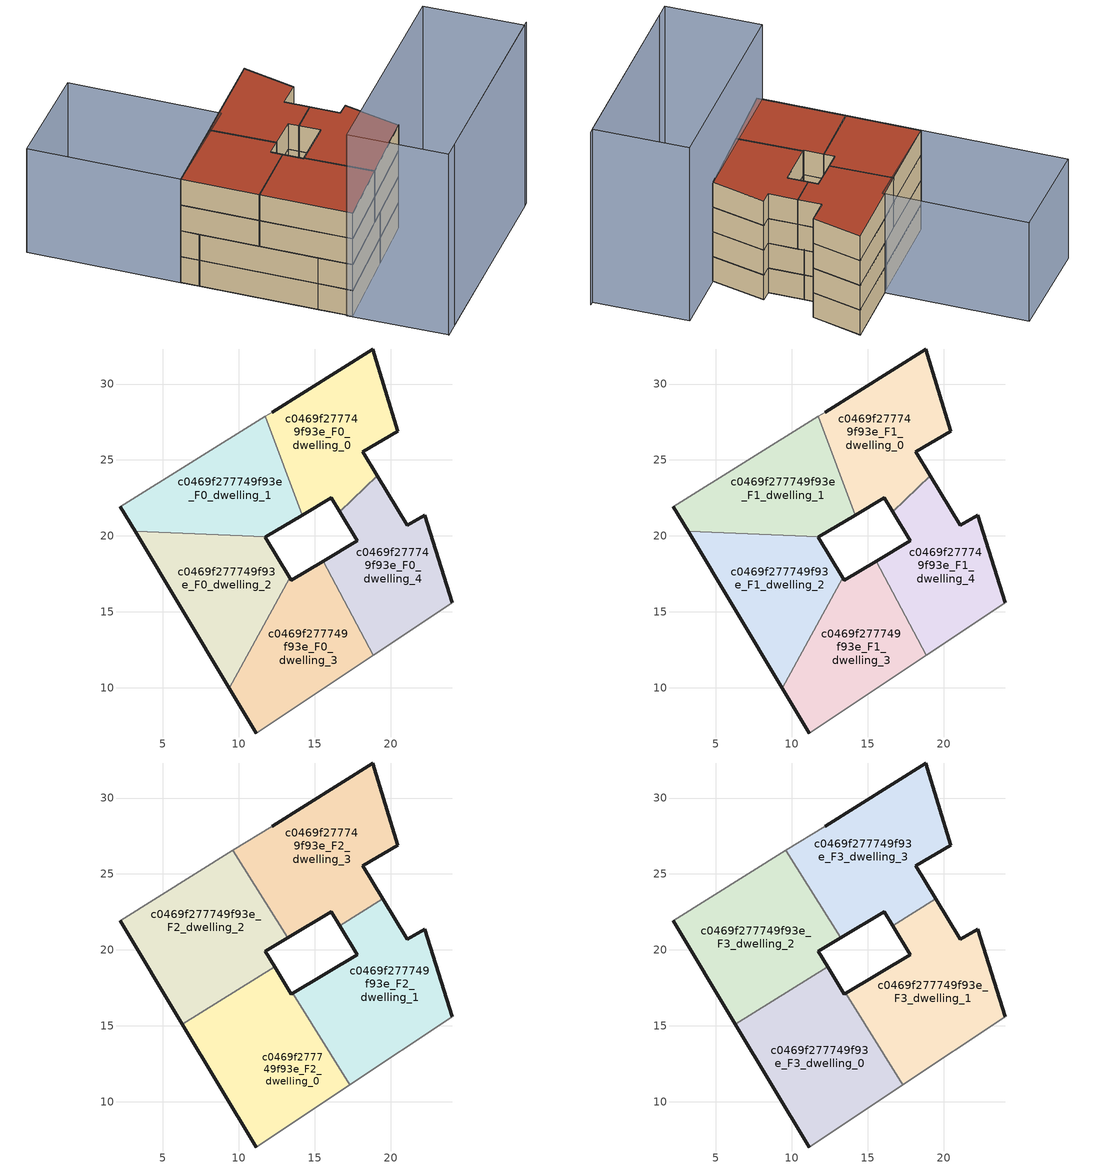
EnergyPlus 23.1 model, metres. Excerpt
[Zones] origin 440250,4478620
c0469f277749f93e_F0_dwelling_0
 floor ground (EU_floor_Construction): 19.13,23.96 18.17,25.56 20.46,26.89 18.82,32.31 12.18,28.16 11.75,27.88 14.19,21.37 16.09,22.51 16.65,21.59 z0
 wall outside (EU_wall_Construction): 16.65,21.59 16.09,22.51 14.19,21.37 / 12.18,28.16 18.82,32.31 20.46,26.89 18.17,25.56 19.13,23.96 z0:3
 wall to c0469f277749f93e_F0_dwelling_4 (EU_wall_Construction): 19.13,23.96 16.65,21.59 z0:3
 wall to c0469f277749f93e_F0_dwelling_1 (EU_wall_Construction): 14.19,21.37 11.75,27.88 z0:3
 wall adiabatic (EU_wall_Construction): 11.75,27.88 12.18,28.16 z0:3
c0469f277749f93e_F0_dwelling_1
 floor ground (EU_floor_Construction): 14.19,21.37 11.75,27.88 2.2,21.93 3.16,20.32 11.78,19.93 z0
 wall outside (EU_wall_Construction): 14.19,21.37 11.78,19.93 / 3.16,20.32 2.2,21.93 z0:3
 wall to c0469f277749f93e_F0_dwelling_2 (EU_wall_Construction): 11.78,19.93 3.16,20.32 z0:3
 wall adiabatic (EU_wall_Construction): 2.2,21.93 11.75,27.88 z0:3
c0469f277749f93e_F0_dwelling_2
 floor ground (EU_floor_Construction): 9.36,9.97 13.37,17.24 11.75,19.91 11.78,19.93 3.16,20.32 z0
 wall outside (EU_wall_Construction): 11.78,19.93 11.75,19.91 13.37,17.24 / 9.36,9.97 3.16,20.32 z0:3
 wall to c0469f277749f93e_F0_dwelling_3 (EU_wall_Construction): 13.37,17.24 9.36,9.97 z0:3
c0469f277749f93e_F0_dwelling_3
 floor ground (EU_floor_Construction): 18.86,12.14 15.56,18.34 13.46,17.08 13.37,17.24 9.36,9.97 11.13,7.02 z0
 wall outside (EU_wall_Construction): 13.37,17.24 13.46,17.08 15.56,18.34 / 11.13,7.02 9.36,9.97 z0:3
 wall to c0469f277749f93e_F0_dwelling_4 (EU_wall_Construction): 15.56,18.34 18.86,12.14 z0:3
 wall adiabatic (EU_wall_Construction): 18.86,12.14 11.13,7.02 z0:3
c0469f277749f93e_F0_dwelling_4
 floor ground (EU_floor_Construction): 24.05,15.58 22.23,21.37 21.09,20.7 19.13,23.96 16.65,21.59 17.81,19.69 15.56,18.34 18.86,12.14 z0
 wall outside (EU_wall_Construction): 15.56,18.34 17.81,19.69 16.65,21.59 / 19.13,23.96 21.09,20.7 22.23,21.37 24.05,15.58 z0:3
 wall adiabatic (EU_wall_Construction): 24.05,15.58 18.86,12.14 z0:3
c0469f277749f93e_F1_dwelling_0
 floor to c0469f277749f93e_F0_dwelling_0 (EU_floor_Construction): 19.13,23.96 18.17,25.56 20.46,26.89 18.82,32.31 12.18,28.16 11.75,27.88 14.19,21.37 16.09,22.51 16.65,21.59 z3
 wall outside (EU_wall_Construction): 16.65,21.59 16.09,22.51 14.19,21.37 / 12.18,28.16 18.82,32.31 20.46,26.89 18.17,25.56 19.13,23.96 z3:6
 wall to c0469f277749f93e_F1_dwelling_4 (EU_wall_Construction): 19.13,23.96 16.65,21.59 z3:6
 wall to c0469f277749f93e_F1_dwelling_1 (EU_wall_Construction): 14.19,21.37 11.75,27.88 z3:6
 wall adiabatic (EU_wall_Construction): 11.75,27.88 12.18,28.16 z3:6
c0469f277749f93e_F1_dwelling_1
 floor to c0469f277749f93e_F0_dwelling_1 (EU_floor_Construction): 14.19,21.37 11.75,27.88 2.2,21.93 3.16,20.32 11.78,19.93 z3
 wall outside (EU_wall_Construction): 14.19,21.37 11.78,19.93 / 3.16,20.32 2.2,21.93 z3:6
 wall to c0469f277749f93e_F1_dwelling_2 (EU_wall_Construction): 11.78,19.93 3.16,20.32 z3:6
 wall adiabatic (EU_wall_Construction): 2.2,21.93 11.75,27.88 z3:6
c0469f277749f93e_F1_dwelling_2
 floor to c0469f277749f93e_F0_dwelling_2 (EU_floor_Construction): 9.36,9.97 13.37,17.24 11.75,19.91 11.78,19.93 3.16,20.32 z3
 wall outside (EU_wall_Construction): 11.78,19.93 11.75,19.91 13.37,17.24 / 9.36,9.97 3.16,20.32 z3:6
 wall to c0469f277749f93e_F1_dwelling_3 (EU_wall_Construction): 13.37,17.24 9.36,9.97 z3:6
c0469f277749f93e_F1_dwelling_3
 floor to c0469f277749f93e_F0_dwelling_3 (EU_floor_Construction): 18.86,12.14 15.56,18.34 13.46,17.08 13.37,17.24 9.36,9.97 11.13,7.02 z3
 wall outside (EU_wall_Construction): 13.37,17.24 13.46,17.08 15.56,18.34 / 11.13,7.02 9.36,9.97 z3:6
 wall to c0469f277749f93e_F1_dwelling_4 (EU_wall_Construction): 15.56,18.34 18.86,12.14 z3:6
 wall adiabatic (EU_wall_Construction): 18.86,12.14 11.13,7.02 z3:6
c0469f277749f93e_F1_dwelling_4
 floor to c0469f277749f93e_F0_dwelling_4 (EU_floor_Construction): 24.05,15.58 22.23,21.37 21.09,20.7 19.13,23.96 16.65,21.59 17.81,19.69 15.56,18.34 18.86,12.14 z3
 wall outside (EU_wall_Construction): 15.56,18.34 17.81,19.69 16.65,21.59 / 19.13,23.96 21.09,20.7 22.23,21.37 24.05,15.58 z3:6
 wall adiabatic (EU_wall_Construction): 24.05,15.58 18.86,12.14 z3:6
c0469f277749f93e_F2_dwelling_0
 floor to c0469f277749f93e_F1_dwelling_3 (EU_floor_Construction): 17.31,11.11 13.55,17.13 13.46,17.08 13.37,17.24 9.36,9.97 11.13,7.02 z6
 floor to c0469f277749f93e_F1_dwelling_2 (EU_floor_Construction): 9.36,9.97 13.37,17.24 12.36,18.9 6.29,15.11 z6
 wall outside (EU_wall_Construction): 12.36,18.9 13.46,17.08 13.55,17.13 / 11.13,7.02 6.29,15.11 z6:9
 wall to c0469f277749f93e_F2_dwelling_1 (EU_wall_Construction): 13.55,17.13 17.31,11.11 z6:9
 wall adiabatic (EU_wall_Construction): 17.31,11.11 11.13,7.02 z6:9
 wall to c0469f277749f93e_F2_dwelling_2 (EU_wall_Construction): 6.29,15.11 12.36,18.9 z6:9
c0469f277749f93e_F2_dwelling_1
 floor to c0469f277749f93e_F1_dwelling_4 (EU_floor_Construction): 24.05,15.58 22.23,21.37 21.09,20.7 19.49,23.35 16.66,21.58 17.81,19.69 15.56,18.34 18.86,12.14 z6
 floor to c0469f277749f93e_F1_dwelling_3 (EU_floor_Construction): 18.86,12.14 15.56,18.34 13.55,17.13 17.31,11.11 z6
 wall outside (EU_wall_Construction): 13.55,17.13 17.81,19.69 16.66,21.58 / 19.49,23.35 21.09,20.7 22.23,21.37 24.05,15.58 z6:9
 wall to c0469f277749f93e_F2_dwelling_3 (EU_wall_Construction): 16.66,21.58 19.49,23.35 z6:9
 wall adiabatic (EU_wall_Construction): 24.05,15.58 17.31,11.11 z6:9
c0469f277749f93e_F2_dwelling_2
 floor to c0469f277749f93e_F1_dwelling_1 (EU_floor_Construction): 13.22,20.79 9.61,26.55 2.2,21.93 3.16,20.32 11.78,19.93 z6
 floor to c0469f277749f93e_F1_dwelling_2 (EU_floor_Construction): 12.36,18.9 11.75,19.91 11.78,19.93 3.16,20.32 6.29,15.11 z6
 wall outside (EU_wall_Construction): 6.29,15.11 2.2,21.93 / 13.22,20.79 11.75,19.91 12.36,18.9 z6:9
 wall adiabatic (EU_wall_Construction): 2.2,21.93 9.61,26.55 z6:9
 wall to c0469f277749f93e_F2_dwelling_3 (EU_wall_Construction): 9.61,26.55 13.22,20.79 z6:9
c0469f277749f93e_F2_dwelling_3
 floor to c0469f277749f93e_F1_dwelling_0 (EU_floor_Construction): 19.13,23.95 18.17,25.56 20.46,26.89 18.82,32.31 12.18,28.16 11.75,27.88 14.19,21.37 16.09,22.51 16.65,21.59 z6
 floor to c0469f277749f93e_F1_dwelling_4 (EU_floor_Construction): 19.49,23.35 19.13,23.95 16.67,21.6 z6
 floor to c0469f277749f93e_F1_dwelling_1 (EU_floor_Construction): 14.19,21.37 11.75,27.88 9.61,26.55 13.22,20.79 z6
 wall outside (EU_wall_Construction): 16.66,21.58 16.09,22.51 13.22,20.79 / 12.18,28.16 18.82,32.31 20.46,26.89 18.17,25.56 19.49,23.35 z6:9
 wall adiabatic (EU_wall_Construction): 9.61,26.55 12.18,28.16 z6:9
c0469f277749f93e_F3_dwelling_0
 floor to c0469f277749f93e_F2_dwelling_0 (EU_floor_Construction): 17.31,11.11 13.55,17.13 13.46,17.08 12.36,18.9 6.29,15.11 11.13,7.02 z9
 wall outside (EU_wall_Construction): 12.36,18.9 13.46,17.08 13.55,17.13 / 11.13,7.02 6.29,15.11 z9:12
 wall to c0469f277749f93e_F3_dwelling_1 (EU_wall_Construction): 13.55,17.13 17.31,11.11 z9:12
 wall adiabatic (EU_wall_Construction): 17.31,11.11 11.13,7.02 z9:12
 wall to c0469f277749f93e_F3_dwelling_2 (EU_wall_Construction): 6.29,15.11 12.36,18.9 z9:12
 roof outside (EU_roof_Construction): 13.55,17.13 17.31,11.11 11.13,7.02 6.29,15.11 12.36,18.9 13.46,17.08 z12
c0469f277749f93e_F3_dwelling_1
 floor to c0469f277749f93e_F2_dwelling_1 (EU_floor_Construction): 24.05,15.58 22.23,21.37 21.09,20.7 19.49,23.35 16.66,21.58 17.81,19.69 13.55,17.13 17.31,11.11 z9
 wall outside (EU_wall_Construction): 13.55,17.13 17.81,19.69 16.66,21.58 / 19.49,23.35 21.09,20.7 22.23,21.37 24.05,15.58 z9:12
 wall to c0469f277749f93e_F3_dwelling_3 (EU_wall_Construction): 16.66,21.58 19.49,23.35 z9:12
 wall adiabatic (EU_wall_Construction): 24.05,15.58 17.31,11.11 z9:12
 roof outside (EU_roof_Construction): 22.23,21.37 24.05,15.58 17.31,11.11 13.55,17.13 17.81,19.69 16.66,21.58 19.49,23.35 21.09,20.7 z12
c0469f277749f93e_F3_dwelling_2
 floor to c0469f277749f93e_F2_dwelling_2 (EU_floor_Construction): 12.36,18.9 11.75,19.91 13.22,20.79 9.61,26.55 2.2,21.93 6.29,15.11 z9
 wall outside (EU_wall_Construction): 6.29,15.11 2.2,21.93 / 13.22,20.79 11.75,19.91 12.36,18.9 z9:12
 wall adiabatic (EU_wall_Construction): 2.2,21.93 9.61,26.55 z9:12
 wall to c0469f277749f93e_F3_dwelling_3 (EU_wall_Construction): 9.61,26.55 13.22,20.79 z9:12
 roof outside (EU_roof_Construction): 9.61,26.55 13.22,20.79 11.75,19.91 12.36,18.9 6.29,15.11 2.2,21.93 z12
c0469f277749f93e_F3_dwelling_3
 floor to c0469f277749f93e_F2_dwelling_3 (EU_floor_Construction): 19.49,23.35 18.17,25.56 20.46,26.89 18.82,32.31 12.18,28.16 9.61,26.55 13.22,20.79 16.09,22.51 16.66,21.58 z9
 wall outside (EU_wall_Construction): 16.66,21.58 16.09,22.51 13.22,20.79 / 12.18,28.16 18.82,32.31 20.46,26.89 18.17,25.56 19.49,23.35 z9:12
 wall adiabatic (EU_wall_Construction): 9.61,26.55 12.18,28.16 z9:12
 roof outside (EU_roof_Construction): 18.82,32.31 20.46,26.89 18.17,25.56 19.49,23.35 16.66,21.58 16.09,22.51 13.22,20.79 9.61,26.55 12.18,28.16 z12
shading: 16.16,-1.29 36.09,10.94 / 35.64,10.66 16.17,-1.28 / 16.17,-1.28 10.81,7.46 / 10.81,7.46 30.28,19.41 / 30.28,19.41 35.64,10.66 z0:21; 4.35,41.34 12.31,27.94 / 12.31,27.94 2.16,21.91 / 2.16,21.91 -5.8,35.3 / -5.8,35.3 4.35,41.34 z0:12
[Building]
EU S2 Campaign: North Axis=0; Terrain=City; Solar Distribution=FullExterior
[Site:Location]
Madrid: Latitude=40.5; Longitude=-3.5; Time Zone=1; Elevation=609
[SizingPeriod:WeatherFileDays]
AnnualSizingPeriod: Begin Month=1; Begin Day of Month=1; End Month=12; End Day of Month=31; Day of Week for Start Day=Monday; Use Weather File Daylight Saving Period=No; Use Weather File Rain and Snow Indicators=No
[MATERIAL]
EU_InternalMass_Material: Roughness=MediumRough; Thickness=0.1; Conductivity=1; Density=1800; Specific Heat=900; Thermal Absorptance=0.9; Solar Absorptance=0.7; Visible Absorptance=0.7
[MATERIAL:NOMASS] Roughness=MediumRough; Thermal Absorptance=0.9; Solar Absorptance=0.7; Visible Absorptance=0.7
Name | Thermal Resistance
EU_wall_NoMass | 0.419739
EU_roof_NoMass | 0.352165
EU_floor_NoMass | 0.608284
[CONSTRUCTION]
EU_wall_Construction: EU_wall_NoMass
EU_roof_Construction: EU_roof_NoMass
EU_floor_Construction: EU_floor_NoMass
EU_InternalMass_Construction: EU_InternalMass_Material
[ZONE] Type=1; Multiplier=1; Ceiling Height=autocalculate; Floor Area=autocalculate; Part of Total Floor Area=Yes
Name | Volume
c0469f277749f93e_F0_dwelling_0; c0469f277749f93e_F1_dwelling_0; c0469f277749f93e_F0_dwelling_4; c0469f277749f93e_F1_dwelling_4 | 163.391
c0469f277749f93e_F2_dwelling_0; c0469f277749f93e_F3_dwelling_0 | 204.218
c0469f277749f93e_F0_dwelling_1; c0469f277749f93e_F1_dwelling_1 | 163.364
c0469f277749f93e_F2_dwelling_1; c0469f277749f93e_F3_dwelling_1 | 204.214
c0469f277749f93e_F0_dwelling_2; c0469f277749f93e_F1_dwelling_2 | 163.393
c0469f277749f93e_F2_dwelling_2; c0469f277749f93e_F3_dwelling_2 | 204.233
c0469f277749f93e_F0_dwelling_3; c0469f277749f93e_F1_dwelling_3 | 163.386
c0469f277749f93e_F2_dwelling_3; c0469f277749f93e_F3_dwelling_3 | 204.228
[INTERNALMASS] Construction=EU_InternalMass_Construction
Name | Zone or ZoneList | Surface Area
c0469f277749f93e_F0_dwelling_0_EU_InternalMass | c0469f277749f93e_F0_dwelling_0 | 54.4634
c0469f277749f93e_F0_dwelling_1_EU_InternalMass | c0469f277749f93e_F0_dwelling_1 | 54.4548
c0469f277749f93e_F0_dwelling_2_EU_InternalMass | c0469f277749f93e_F0_dwelling_2 | 54.4643
c0469f277749f93e_F0_dwelling_3_EU_InternalMass | c0469f277749f93e_F0_dwelling_3 | 54.4618
c0469f277749f93e_F0_dwelling_4_EU_InternalMass | c0469f277749f93e_F0_dwelling_4 | 54.4635
c0469f277749f93e_F1_dwelling_0_EU_InternalMass | c0469f277749f93e_F1_dwelling_0 | 54.4634
c0469f277749f93e_F1_dwelling_1_EU_InternalMass | c0469f277749f93e_F1_dwelling_1 | 54.4548
c0469f277749f93e_F1_dwelling_2_EU_InternalMass | c0469f277749f93e_F1_dwelling_2 | 54.4643
c0469f277749f93e_F1_dwelling_3_EU_InternalMass | c0469f277749f93e_F1_dwelling_3 | 54.4618
c0469f277749f93e_F1_dwelling_4_EU_InternalMass | c0469f277749f93e_F1_dwelling_4 | 54.4635
c0469f277749f93e_F2_dwelling_0_EU_InternalMass | c0469f277749f93e_F2_dwelling_0 | 68.0728
c0469f277749f93e_F2_dwelling_1_EU_InternalMass | c0469f277749f93e_F2_dwelling_1 | 68.0713
c0469f277749f93e_F2_dwelling_2_EU_InternalMass | c0469f277749f93e_F2_dwelling_2 | 68.0775
c0469f277749f93e_F2_dwelling_3_EU_InternalMass | c0469f277749f93e_F2_dwelling_3 | 68.0759
c0469f277749f93e_F3_dwelling_0_EU_InternalMass | c0469f277749f93e_F3_dwelling_0 | 68.0728
c0469f277749f93e_F3_dwelling_1_EU_InternalMass | c0469f277749f93e_F3_dwelling_1 | 68.0713
c0469f277749f93e_F3_dwelling_2_EU_InternalMass | c0469f277749f93e_F3_dwelling_2 | 68.0775
c0469f277749f93e_F3_dwelling_3_EU_InternalMass | c0469f277749f93e_F3_dwelling_3 | 68.0759
[OTHEREQUIPMENT] Fuel Type=Electricity; Design Level Calculation Method=Watts/Area; Power per Zone Floor Area=1; Fraction Latent=0; Fraction Radiant=0; Fraction Lost=0; Carbon Dioxide Generation Rate=0; EndUse Subcategory=EU_Step8_InternalGains
Name | Zone or ZoneList or Space or SpaceList | Schedule
EU_Step8_InternalGain_c0469f277749f93e_F0_dwelling_0_f000 | c0469f277749f93e_F0_dwelling_0 | EU_Step8_GainSchedule_c0469f277749f93e_F0_dwelling_0_f000
EU_Step8_InternalGain_c0469f277749f93e_F0_dwelling_1_f000 | c0469f277749f93e_F0_dwelling_1 | EU_Step8_GainSchedule_c0469f277749f93e_F0_dwelling_1_f000
EU_Step8_InternalGain_c0469f277749f93e_F0_dwelling_2_f000 | c0469f277749f93e_F0_dwelling_2 | EU_Step8_GainSchedule_c0469f277749f93e_F0_dwelling_2_f000
EU_Step8_InternalGain_c0469f277749f93e_F0_dwelling_3_f000 | c0469f277749f93e_F0_dwelling_3 | EU_Step8_GainSchedule_c0469f277749f93e_F0_dwelling_3_f000
EU_Step8_InternalGain_c0469f277749f93e_F0_dwelling_4_f000 | c0469f277749f93e_F0_dwelling_4 | EU_Step8_GainSchedule_c0469f277749f93e_F0_dwelling_4_f000
EU_Step8_InternalGain_c0469f277749f93e_F1_dwelling_0_f000 | c0469f277749f93e_F1_dwelling_0 | EU_Step8_GainSchedule_c0469f277749f93e_F1_dwelling_0_f000
EU_Step8_InternalGain_c0469f277749f93e_F1_dwelling_1_f000 | c0469f277749f93e_F1_dwelling_1 | EU_Step8_GainSchedule_c0469f277749f93e_F1_dwelling_1_f000
EU_Step8_InternalGain_c0469f277749f93e_F1_dwelling_2_f000 | c0469f277749f93e_F1_dwelling_2 | EU_Step8_GainSchedule_c0469f277749f93e_F1_dwelling_2_f000
EU_Step8_InternalGain_c0469f277749f93e_F1_dwelling_3_f000 | c0469f277749f93e_F1_dwelling_3 | EU_Step8_GainSchedule_c0469f277749f93e_F1_dwelling_3_f000
EU_Step8_InternalGain_c0469f277749f93e_F1_dwelling_4_f000 | c0469f277749f93e_F1_dwelling_4 | EU_Step8_GainSchedule_c0469f277749f93e_F1_dwelling_4_f000
EU_Step8_InternalGain_c0469f277749f93e_F2_dwelling_0_f000 | c0469f277749f93e_F2_dwelling_0 | EU_Step8_GainSchedule_c0469f277749f93e_F2_dwelling_0_f000
EU_Step8_InternalGain_c0469f277749f93e_F2_dwelling_1_f000 | c0469f277749f93e_F2_dwelling_1 | EU_Step8_GainSchedule_c0469f277749f93e_F2_dwelling_1_f000
EU_Step8_InternalGain_c0469f277749f93e_F2_dwelling_2_f000 | c0469f277749f93e_F2_dwelling_2 | EU_Step8_GainSchedule_c0469f277749f93e_F2_dwelling_2_f000
EU_Step8_InternalGain_c0469f277749f93e_F2_dwelling_3_f000 | c0469f277749f93e_F2_dwelling_3 | EU_Step8_GainSchedule_c0469f277749f93e_F2_dwelling_3_f000
EU_Step8_InternalGain_c0469f277749f93e_F3_dwelling_0_f000 | c0469f277749f93e_F3_dwelling_0 | EU_Step8_GainSchedule_c0469f277749f93e_F3_dwelling_0_f000
EU_Step8_InternalGain_c0469f277749f93e_F3_dwelling_1_f000 | c0469f277749f93e_F3_dwelling_1 | EU_Step8_GainSchedule_c0469f277749f93e_F3_dwelling_1_f000
EU_Step8_InternalGain_c0469f277749f93e_F3_dwelling_2_f000 | c0469f277749f93e_F3_dwelling_2 | EU_Step8_GainSchedule_c0469f277749f93e_F3_dwelling_2_f000
EU_Step8_InternalGain_c0469f277749f93e_F3_dwelling_3_f000 | c0469f277749f93e_F3_dwelling_3 | EU_Step8_GainSchedule_c0469f277749f93e_F3_dwelling_3_f000
[ZONEVENTILATION:DESIGNFLOWRATE] Schedule=EU_AlwaysOn; Design Flow Rate Calculation Method=AirChanges/Hour; Air Changes per Hour=0.703302; Ventilation Type=Natural; Fan Pressure Rise=0; Fan Total Efficiency=1; Constant Term Coefficient=1; Temperature Term Coefficient=0; Velocity Term Coefficient=0; Velocity Squared Term Coefficient=0; Minimum Indoor Temperature=-100; Maximum Indoor Temperature=100; Delta Temperature=-100; Minimum Outdoor Temperature=-100; Maximum Outdoor Temperature=100; Maximum Wind Speed=40
Name | Zone or ZoneList or Space or SpaceList
EU_ConstantAir_c0469f277749f93e_F0_dwelling_0 | c0469f277749f93e_F0_dwelling_0
EU_ConstantAir_c0469f277749f93e_F0_dwelling_1 | c0469f277749f93e_F0_dwelling_1
EU_ConstantAir_c0469f277749f93e_F0_dwelling_2 | c0469f277749f93e_F0_dwelling_2
EU_ConstantAir_c0469f277749f93e_F0_dwelling_3 | c0469f277749f93e_F0_dwelling_3
EU_ConstantAir_c0469f277749f93e_F0_dwelling_4 | c0469f277749f93e_F0_dwelling_4
EU_ConstantAir_c0469f277749f93e_F1_dwelling_0 | c0469f277749f93e_F1_dwelling_0
EU_ConstantAir_c0469f277749f93e_F1_dwelling_1 | c0469f277749f93e_F1_dwelling_1
EU_ConstantAir_c0469f277749f93e_F1_dwelling_2 | c0469f277749f93e_F1_dwelling_2
EU_ConstantAir_c0469f277749f93e_F1_dwelling_3 | c0469f277749f93e_F1_dwelling_3
EU_ConstantAir_c0469f277749f93e_F1_dwelling_4 | c0469f277749f93e_F1_dwelling_4
EU_ConstantAir_c0469f277749f93e_F2_dwelling_0 | c0469f277749f93e_F2_dwelling_0
EU_ConstantAir_c0469f277749f93e_F2_dwelling_1 | c0469f277749f93e_F2_dwelling_1
EU_ConstantAir_c0469f277749f93e_F2_dwelling_2 | c0469f277749f93e_F2_dwelling_2
EU_ConstantAir_c0469f277749f93e_F2_dwelling_3 | c0469f277749f93e_F2_dwelling_3
EU_ConstantAir_c0469f277749f93e_F3_dwelling_0 | c0469f277749f93e_F3_dwelling_0
EU_ConstantAir_c0469f277749f93e_F3_dwelling_1 | c0469f277749f93e_F3_dwelling_1
EU_ConstantAir_c0469f277749f93e_F3_dwelling_2 | c0469f277749f93e_F3_dwelling_2
EU_ConstantAir_c0469f277749f93e_F3_dwelling_3 | c0469f277749f93e_F3_dwelling_3
[HVACTEMPLATE:THERMOSTAT] Constant Heating Setpoint=20; Constant Cooling Setpoint=50
EU_HeatOnly_c0469f277749f93e_F0_dwelling_0; EU_HeatOnly_c0469f277749f93e_F0_dwelling_1; EU_HeatOnly_c0469f277749f93e_F0_dwelling_2; EU_HeatOnly_c0469f277749f93e_F0_dwelling_3; EU_HeatOnly_c0469f277749f93e_F0_dwelling_4; EU_HeatOnly_c0469f277749f93e_F1_dwelling_0; EU_HeatOnly_c0469f277749f93e_F1_dwelling_1; EU_HeatOnly_c0469f277749f93e_F1_dwelling_2; EU_HeatOnly_c0469f277749f93e_F1_dwelling_3; EU_HeatOnly_c0469f277749f93e_F1_dwelling_4; EU_HeatOnly_c0469f277749f93e_F2_dwelling_0; EU_HeatOnly_c0469f277749f93e_F2_dwelling_1; EU_HeatOnly_c0469f277749f93e_F2_dwelling_2; EU_HeatOnly_c0469f277749f93e_F2_dwelling_3; EU_HeatOnly_c0469f277749f93e_F3_dwelling_0; EU_HeatOnly_c0469f277749f93e_F3_dwelling_1; EU_HeatOnly_c0469f277749f93e_F3_dwelling_2; EU_HeatOnly_c0469f277749f93e_F3_dwelling_3
[HVACTEMPLATE:ZONE:IDEALLOADSAIRSYSTEM] System Availability Schedule=EU_AlwaysOn; Maximum Heating Supply Air Temperature=50; Minimum Cooling Supply Air Temperature=13; Maximum Heating Supply Air Humidity Ratio=0.0156; Minimum Cooling Supply Air Humidity Ratio=0.0077; Heating Limit=NoLimit; Cooling Limit=NoLimit; Heating Availability Schedule=EU_AlwaysOn; Cooling Availability Schedule=EU_CoolingOff; Dehumidification Control Type=ConstantSensibleHeatRatio; Cooling Sensible Heat Ratio=0.7; Dehumidification Setpoint=60; Humidification Control Type=None; Humidification Setpoint=30; Outdoor Air Method=None; Outdoor Air Flow Rate per Person=0.00944; Outdoor Air Flow Rate per Zone Floor Area=0; Outdoor Air Flow Rate per Zone=0; Demand Controlled Ventilation Type=None; Outdoor Air Economizer Type=NoEconomizer; Heat Recovery Type=None; Sensible Heat Recovery Effectiveness=0.7; Latent Heat Recovery Effectiveness=0.65
Name | Template Thermostat
c0469f277749f93e_F0_dwelling_0 | EU_HeatOnly_c0469f277749f93e_F0_dwelling_0
c0469f277749f93e_F0_dwelling_1 | EU_HeatOnly_c0469f277749f93e_F0_dwelling_1
c0469f277749f93e_F0_dwelling_2 | EU_HeatOnly_c0469f277749f93e_F0_dwelling_2
c0469f277749f93e_F0_dwelling_3 | EU_HeatOnly_c0469f277749f93e_F0_dwelling_3
c0469f277749f93e_F0_dwelling_4 | EU_HeatOnly_c0469f277749f93e_F0_dwelling_4
c0469f277749f93e_F1_dwelling_0 | EU_HeatOnly_c0469f277749f93e_F1_dwelling_0
c0469f277749f93e_F1_dwelling_1 | EU_HeatOnly_c0469f277749f93e_F1_dwelling_1
c0469f277749f93e_F1_dwelling_2 | EU_HeatOnly_c0469f277749f93e_F1_dwelling_2
c0469f277749f93e_F1_dwelling_3 | EU_HeatOnly_c0469f277749f93e_F1_dwelling_3
c0469f277749f93e_F1_dwelling_4 | EU_HeatOnly_c0469f277749f93e_F1_dwelling_4
c0469f277749f93e_F2_dwelling_0 | EU_HeatOnly_c0469f277749f93e_F2_dwelling_0
c0469f277749f93e_F2_dwelling_1 | EU_HeatOnly_c0469f277749f93e_F2_dwelling_1
c0469f277749f93e_F2_dwelling_2 | EU_HeatOnly_c0469f277749f93e_F2_dwelling_2
c0469f277749f93e_F2_dwelling_3 | EU_HeatOnly_c0469f277749f93e_F2_dwelling_3
c0469f277749f93e_F3_dwelling_0 | EU_HeatOnly_c0469f277749f93e_F3_dwelling_0
c0469f277749f93e_F3_dwelling_1 | EU_HeatOnly_c0469f277749f93e_F3_dwelling_1
c0469f277749f93e_F3_dwelling_2 | EU_HeatOnly_c0469f277749f93e_F3_dwelling_2
c0469f277749f93e_F3_dwelling_3 | EU_HeatOnly_c0469f277749f93e_F3_dwelling_3
[SIZING:ZONE] Zone Cooling Design Supply Air Temperature Input Method=SupplyAirTemperature; Zone Cooling Design Supply Air Temperature=13; Zone Heating Design Supply Air Temperature Input Method=SupplyAirTemperature; Zone Heating Design Supply Air Temperature=50; Zone Cooling Design Supply Air Humidity Ratio=0.008; Zone Heating Design Supply Air Humidity Ratio=0.008; Cooling Design Air Flow Method=DesignDay; Cooling Design Air Flow Rate=0; Cooling Minimum Air Flow per Zone Floor Area=0.000762; Cooling Minimum Air Flow=0; Cooling Minimum Air Flow Fraction=0.2; Heating Design Air Flow Method=DesignDay; Heating Design Air Flow Rate=0; Heating Maximum Air Flow per Zone Floor Area=0.002032; Heating Maximum Air Flow=0.141576; Heating Maximum Air Flow Fraction=0.3; Account for Dedicated Outdoor Air System=No; Dedicated Outdoor Air System Control Strategy=NeutralSupplyAir; Dedicated Outdoor Air Low Setpoint Temperature for Design=autosize; Dedicated Outdoor Air High Setpoint Temperature for Design=autosize; Zone Load Sizing Method=Sensible Load Only No Latent Load; Zone Latent Cooling Design Supply Air Humidity Ratio Input Method=HumidityRatioDifference; Zone Cooling Design Supply Air Humidity Ratio Difference=0.005; Zone Latent Heating Design Supply Air Humidity Ratio Input Method=HumidityRatioDifference; Zone Humidification Design Supply Air Humidity Ratio Difference=0.005
c0469f277749f93e_F0_dwelling_0; c0469f277749f93e_F0_dwelling_1; c0469f277749f93e_F0_dwelling_2; c0469f277749f93e_F0_dwelling_3; c0469f277749f93e_F0_dwelling_4; c0469f277749f93e_F1_dwelling_0; c0469f277749f93e_F1_dwelling_1; c0469f277749f93e_F1_dwelling_2; c0469f277749f93e_F1_dwelling_3; c0469f277749f93e_F1_dwelling_4; c0469f277749f93e_F2_dwelling_0; c0469f277749f93e_F2_dwelling_1; c0469f277749f93e_F2_dwelling_2; c0469f277749f93e_F2_dwelling_3; c0469f277749f93e_F3_dwelling_0; c0469f277749f93e_F3_dwelling_1; c0469f277749f93e_F3_dwelling_2; c0469f277749f93e_F3_dwelling_3
[SCHEDULE:CONSTANT]
Name | Hourly Value
EU_AlwaysOn | 1
EU_CoolingOff | 0
[SCHEDULE:FILE] Column Number=1; Rows to Skip at Top=0; Number of Hours of Data=8760; Column Separator=Comma; Interpolate to Timestep=No; Minutes per Item=60; Adjust Schedule for Daylight Savings=Yes
Name | File
EU_Step8_GainSchedule_c0469f277749f93e_F0_dwelling_0_f000 | ../../schedules/c0469f277749f93e/c0469f277749f93e_F0_dwelling_0_f000_gain.csv
EU_Step8_GainSchedule_c0469f277749f93e_F0_dwelling_1_f000 | ../../schedules/c0469f277749f93e/c0469f277749f93e_F0_dwelling_1_f000_gain.csv
EU_Step8_GainSchedule_c0469f277749f93e_F0_dwelling_2_f000 | ../../schedules/c0469f277749f93e/c0469f277749f93e_F0_dwelling_2_f000_gain.csv
EU_Step8_GainSchedule_c0469f277749f93e_F0_dwelling_3_f000 | ../../schedules/c0469f277749f93e/c0469f277749f93e_F0_dwelling_3_f000_gain.csv
EU_Step8_GainSchedule_c0469f277749f93e_F0_dwelling_4_f000 | ../../schedules/c0469f277749f93e/c0469f277749f93e_F0_dwelling_4_f000_gain.csv
EU_Step8_GainSchedule_c0469f277749f93e_F1_dwelling_0_f000 | ../../schedules/c0469f277749f93e/c0469f277749f93e_F1_dwelling_0_f000_gain.csv
EU_Step8_GainSchedule_c0469f277749f93e_F1_dwelling_1_f000 | ../../schedules/c0469f277749f93e/c0469f277749f93e_F1_dwelling_1_f000_gain.csv
EU_Step8_GainSchedule_c0469f277749f93e_F1_dwelling_2_f000 | ../../schedules/c0469f277749f93e/c0469f277749f93e_F1_dwelling_2_f000_gain.csv
EU_Step8_GainSchedule_c0469f277749f93e_F1_dwelling_3_f000 | ../../schedules/c0469f277749f93e/c0469f277749f93e_F1_dwelling_3_f000_gain.csv
EU_Step8_GainSchedule_c0469f277749f93e_F1_dwelling_4_f000 | ../../schedules/c0469f277749f93e/c0469f277749f93e_F1_dwelling_4_f000_gain.csv
EU_Step8_GainSchedule_c0469f277749f93e_F2_dwelling_0_f000 | ../../schedules/c0469f277749f93e/c0469f277749f93e_F2_dwelling_0_f000_gain.csv
EU_Step8_GainSchedule_c0469f277749f93e_F2_dwelling_1_f000 | ../../schedules/c0469f277749f93e/c0469f277749f93e_F2_dwelling_1_f000_gain.csv
EU_Step8_GainSchedule_c0469f277749f93e_F2_dwelling_2_f000 | ../../schedules/c0469f277749f93e/c0469f277749f93e_F2_dwelling_2_f000_gain.csv
EU_Step8_GainSchedule_c0469f277749f93e_F2_dwelling_3_f000 | ../../schedules/c0469f277749f93e/c0469f277749f93e_F2_dwelling_3_f000_gain.csv
EU_Step8_GainSchedule_c0469f277749f93e_F3_dwelling_0_f000 | ../../schedules/c0469f277749f93e/c0469f277749f93e_F3_dwelling_0_f000_gain.csv
EU_Step8_GainSchedule_c0469f277749f93e_F3_dwelling_1_f000 | ../../schedules/c0469f277749f93e/c0469f277749f93e_F3_dwelling_1_f000_gain.csv
EU_Step8_GainSchedule_c0469f277749f93e_F3_dwelling_2_f000 | ../../schedules/c0469f277749f93e/c0469f277749f93e_F3_dwelling_2_f000_gain.csv
EU_Step8_GainSchedule_c0469f277749f93e_F3_dwelling_3_f000 | ../../schedules/c0469f277749f93e/c0469f277749f93e_F3_dwelling_3_f000_gain.csv
